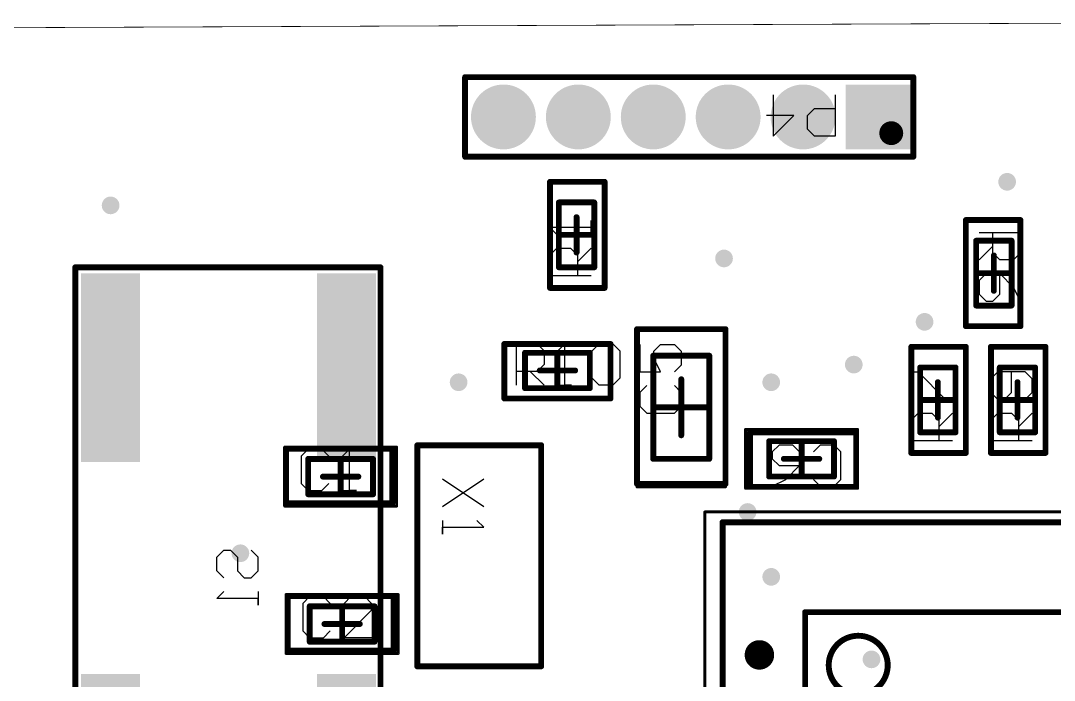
# Model space of a CAD drawing. Header units: millimetres. Extents: x 0 to 63.8, y 0 to 29.2.
# Drawn here: x 30.38 to 47.9, y 18.04 to 29.23 of the extents above; entities that cross this region are included whole.
import ezdxf

# ---------------------------------------------------------------- set-up
doc = ezdxf.new("R2010")
doc.units = ezdxf.units.MM
for name, color, linetype in [('BottomSolder', 6, 'Continuous'), ('Mechanical1', 6, 'Continuous'), ('Mechanical13', 56, 'Continuous'), ('Mechanical15', 56, 'Continuous'), ('Mechanical29', 56, 'Continuous'), ('PadHoleLayer', 156, 'Continuous'), ('ViaHoleLayer', 16, 'Continuous')]:
    doc.layers.add(name, color=color, linetype=linetype)

# ---------------------------------------------------------------- blocks, each defined once
blk = doc.blocks.new('FC_135_6')
at = {"layer": 'Mechanical29'}
for p, q in [((0, 0.025), (0.467, -0.675)), ((0.467, 0.025), (0, -0.675)), ((0.816, 0.025), (0.7, -0.092)), ((0.816, -0.675), (0.816, 0.025)), ((0.7, -0.675), (0.933, -0.675)), ((0.933, -0.675), (0.816, -0.675))]:
    blk.add_line(p, q, dxfattribs=at)
at = {"layer": 'Mechanical29', "const_width": 0.1}
for points in [[(3.175, 1), (-0.575, 1)], [(-0.575, -1.1), (-0.575, 1)], [(3.175, -1.1), (3.175, 1)], [(3.175, -1.1), (-0.575, -1.1)]]:
    blk.add_lwpolyline(points, dxfattribs=at)
at = {"layer": 'Mechanical29', "const_width": 0.05}
for points in [[(-0.6, 1, 1), (-0.55, 1, 1)], [(-0.6, 1, 1), (-0.55, 1, 1)], [(3.15, 1, 1), (3.2, 1, 1)], [(3.15, 1, 1), (3.2, 1, 1)], [(-0.6, -1.1, 1), (-0.55, -1.1, 1)], [(-0.6, -1.1, 1), (-0.55, -1.1, 1)], [(3.15, -1.1, 1), (3.2, -1.1, 1)], [(3.15, -1.1, 1), (3.2, -1.1, 1)]]:
    blk.add_lwpolyline(points, format="xyb", close=True, dxfattribs=at)
blk = doc.blocks.new('TSQFP50P900X900X160_48N_15')
at = {"layer": 'Mechanical13', "const_width": 0.1}
for points in [[(-3.5, 3.5), (3.5, 3.5)], [(-3.5, -3.5), (-3.5, 3.5)], [(3.5, -3.5), (3.5, 3.5)], [(-3.5, -3.5), (3.5, -3.5)]]:
    blk.add_lwpolyline(points, dxfattribs=at)
at = {"layer": 'Mechanical13'}
for points, const_width in [([(-3.525, 3.5, 1), (-3.475, 3.5, 1)], 0.05), ([(-3.525, 3.5, 1), (-3.475, 3.5, 1)], 0.05), ([(3.475, 3.5, 1), (3.525, 3.5, 1)], 0.05), ([(3.475, 3.5, 1), (3.525, 3.5, 1)], 0.05), ([(-2.1, 2.6, 1), (-3.1, 2.6, 1)], 0.1), ([(-3.125, 2.6, 1), (-3.075, 2.6, 1)], 0.05), ([(-2.125, 2.6, 1), (-2.075, 2.6, 1)], 0.05), ([(-3.525, -3.5, 1), (-3.475, -3.5, 1)], 0.05), ([(-3.525, -3.5, 1), (-3.475, -3.5, 1)], 0.05), ([(3.475, -3.5, 1), (3.525, -3.5, 1)], 0.05), ([(3.475, -3.5, 1), (3.525, -3.5, 1)], 0.05)]:
    blk.add_lwpolyline(points, format="xyb", close=True, dxfattribs=dict(at, const_width=const_width))
at = {"layer": 'Mechanical15'}
for points, const_width in [([(-5.2, 5.2), (5.2, 5.2)], 0.05), ([(-5.2, -5.2), (-5.2, 5.2)], 0.05), ([(5.2, -5.2), (5.2, 5.2)], 0.05), ([(0, -0.5), (0, 0.5)], 0.1), ([(-0.5, 0), (0.5, 0)], 0.1), ([(-5.2, -5.2), (5.2, -5.2)], 0.05)]:
    blk.add_lwpolyline(points, dxfattribs=dict(at, const_width=const_width))
for points, const_width in [([(-5.212, 5.2, 1), (-5.188, 5.2, 1)], 0.025), ([(-5.212, 5.2, 1), (-5.188, 5.2, 1)], 0.025), ([(5.188, 5.2, 1), (5.212, 5.2, 1)], 0.025), ([(5.188, 5.2, 1), (5.212, 5.2, 1)], 0.025), ([(-0.025, 0.5, 1), (0.025, 0.5, 1)], 0.05), ([(-0.525, 0, 1), (-0.475, 0, 1)], 0.05), ([(0.475, 0, 1), (0.525, 0, 1)], 0.05), ([(-0.025, -0.5, 1), (0.025, -0.5, 1)], 0.05), ([(-5.212, -5.2, 1), (-5.188, -5.2, 1)], 0.025), ([(-5.212, -5.2, 1), (-5.188, -5.2, 1)], 0.025), ([(5.188, -5.2, 1), (5.212, -5.2, 1)], 0.025), ([(5.188, -5.2, 1), (5.212, -5.2, 1)], 0.025)]:
    blk.add_lwpolyline(points, format="xyb", close=True, dxfattribs=dict(at, const_width=const_width))
at = {"layer": 'Mechanical29'}
for p, q in [((0.2, 1.163), (-0.033, 1.163)), ((-0.033, 1.163), (0.084, 1.163)), ((0.084, 1.163), (0.084, 0.463)), ((0.55, 1.163), (0.433, 1.046)), ((0.783, 1.163), (0.55, 1.163)), ((0.9, 1.046), (0.783, 1.163)), ((0.433, 1.046), (0.433, 0.463)), ((0.9, 0.463), (0.9, 1.046)), ((0.084, 0.463), (0.2, 0.58))]:
    blk.add_line(p, q, dxfattribs=at)
at = {"layer": 'Mechanical29', "const_width": 0.1}
for points in [[(-4.9, -4.95), (-4.9, 5.025)], [(-4.9, 5.025), (5.15, 5.025)], [(5.15, -4.95), (5.15, 5.025)], [(-4.9, -4.95), (5.15, -4.95)]]:
    blk.add_lwpolyline(points, dxfattribs=at)
at = {"layer": 'Mechanical29'}
for points, const_width in [([(-4.925, 5.025, 1), (-4.875, 5.025, 1)], 0.05), ([(-4.925, 5.025, 1), (-4.875, 5.025, 1)], 0.05), ([(5.125, 5.025, 1), (5.175, 5.025, 1)], 0.05), ([(5.125, 5.025, 1), (5.175, 5.025, 1)], 0.05), ([(-4.15, 2.775, 1), (-4.4, 2.775, 1)], 0.25), ([(-4.463, 2.775, 1), (-4.338, 2.775, 1)], 0.125), ([(-4.212, 2.775, 1), (-4.088, 2.775, 1)], 0.125), ([(-4.925, -4.95, 1), (-4.875, -4.95, 1)], 0.05), ([(-4.925, -4.95, 1), (-4.875, -4.95, 1)], 0.05), ([(5.125, -4.95, 1), (5.175, -4.95, 1)], 0.05), ([(5.125, -4.95, 1), (5.175, -4.95, 1)], 0.05)]:
    blk.add_lwpolyline(points, format="xyb", close=True, dxfattribs=dict(at, const_width=const_width))
blk = doc.blocks.new('EVQQ2W02W_B_16')
at = {"layer": 'BottomSolder'}
for points in [[(-1.6, 0.5), (1.6, 0.5), (1.6, -0.5), (-1.6, -0.5)], [(5.2, 0.5), (8.4, 0.5), (8.4, -0.5), (5.2, -0.5)], [(-1.6, -3.5), (1.6, -3.5), (1.6, -4.5), (-1.6, -4.5)], [(5.2, -3.5), (8.4, -3.5), (8.4, -4.5), (5.2, -4.5)]]:
    blk.add_hatch(color=6, dxfattribs=at).paths.add_polyline_path(points)
at = {"layer": 'Mechanical29'}
for p, q in [((2.884, -2.5), (2.884, -1.8)), ((2.884, -1.8), (3, -1.917)), ((3.233, -1.917), (3.35, -1.8)), ((3.35, -1.8), (3.583, -1.8)), ((3.583, -1.8), (3.7, -1.917)), ((3.7, -1.917), (3.7, -2.033)), ((3.7, -2.033), (3.583, -2.15)), ((3.35, -2.15), (3.233, -2.267)), ((3.233, -2.267), (3.233, -2.383)), ((3.583, -2.15), (3.35, -2.15)), ((3.233, -2.383), (3.35, -2.5)), ((3.583, -2.5), (3.7, -2.383)), ((3, -2.5), (2.767, -2.5)), ((2.767, -2.5), (2.884, -2.5)), ((3.35, -2.5), (3.583, -2.5))]:
    blk.add_line(p, q, dxfattribs=at)
at = {"layer": 'Mechanical29', "const_width": 0.1}
for points in [[(-1.675, 0.6), (8.5, 0.6)], [(-1.675, 0.6), (-1.675, -4.575)], [(8.5, 0.6), (8.5, -4.575)], [(-1.675, -4.575), (8.5, -4.575)]]:
    blk.add_lwpolyline(points, dxfattribs=at)
at = {"layer": 'Mechanical29', "const_width": 0.05}
for points in [[(-1.7, 0.6, 1), (-1.65, 0.6, 1)], [(-1.7, 0.6, 1), (-1.65, 0.6, 1)], [(8.475, 0.6, 1), (8.525, 0.6, 1)], [(8.475, 0.6, 1), (8.525, 0.6, 1)], [(-1.7, -4.575, 1), (-1.65, -4.575, 1)], [(-1.7, -4.575, 1), (-1.65, -4.575, 1)], [(8.475, -4.575, 1), (8.525, -4.575, 1)], [(8.475, -4.575, 1), (8.525, -4.575, 1)]]:
    blk.add_lwpolyline(points, format="xyb", close=True, dxfattribs=at)
blk = doc.blocks.new('RES0402_25')
at = {"layer": 'Mechanical13', "const_width": 0.1}
for points in [[(-0.55, 0.3), (-0.55, -0.3)], [(0.55, 0.3), (-0.55, 0.3)], [(0.55, 0.3), (0.55, -0.3)], [(0.55, -0.3), (-0.55, -0.3)]]:
    blk.add_lwpolyline(points, dxfattribs=at)
at = {"layer": 'Mechanical13', "const_width": 0.05}
for points in [[(-0.575, 0.3, 1), (-0.525, 0.3, 1)], [(-0.575, 0.3, 1), (-0.525, 0.3, 1)], [(0.525, 0.3, 1), (0.575, 0.3, 1)], [(0.525, 0.3, 1), (0.575, 0.3, 1)], [(-0.575, -0.3, 1), (-0.525, -0.3, 1)], [(-0.575, -0.3, 1), (-0.525, -0.3, 1)], [(0.525, -0.3, 1), (0.575, -0.3, 1)], [(0.525, -0.3, 1), (0.575, -0.3, 1)]]:
    blk.add_lwpolyline(points, format="xyb", close=True, dxfattribs=at)
at = {"layer": 'Mechanical15'}
for points, const_width in [([(-0.9, 0.45), (-0.9, -0.45)], 0.05), ([(0.9, 0.45), (-0.9, 0.45)], 0.05), ([(0.9, 0.45), (0.9, -0.45)], 0.05), ([(0, 0.3), (0, -0.3)], 0.1), ([(0.3, 0), (-0.3, 0)], 0.1), ([(0.9, -0.45), (-0.9, -0.45)], 0.05)]:
    blk.add_lwpolyline(points, dxfattribs=dict(at, const_width=const_width))
for points, const_width in [([(-0.913, 0.45, 1), (-0.888, 0.45, 1)], 0.025), ([(-0.913, 0.45, 1), (-0.888, 0.45, 1)], 0.025), ([(0.888, 0.45, 1), (0.913, 0.45, 1)], 0.025), ([(0.888, 0.45, 1), (0.913, 0.45, 1)], 0.025), ([(-0.025, 0.3, 1), (0.025, 0.3, 1)], 0.05), ([(-0.325, 0, 1), (-0.275, 0, 1)], 0.05), ([(0.275, 0, 1), (0.325, 0, 1)], 0.05), ([(-0.025, -0.3, 1), (0.025, -0.3, 1)], 0.05), ([(-0.913, -0.45, 1), (-0.888, -0.45, 1)], 0.025), ([(-0.913, -0.45, 1), (-0.888, -0.45, 1)], 0.025), ([(0.888, -0.45, 1), (0.913, -0.45, 1)], 0.025), ([(0.888, -0.45, 1), (0.913, -0.45, 1)], 0.025)]:
    blk.add_lwpolyline(points, format="xyb", close=True, dxfattribs=dict(at, const_width=const_width))
at = {"layer": 'Mechanical29'}
for p, q in [((-1.057, 0.132), (-0.94, 0.248)), ((-0.94, 0.248), (-0.707, 0.248)), ((-0.707, 0.248), (-0.59, 0.132)), ((-0.007, 0.248), (-0.241, 0.248)), ((-0.241, 0.248), (-0.124, 0.248)), ((-0.124, 0.248), (-0.124, -0.451)), ((0.459, 0.015), (0.226, 0.248)), ((0.692, 0.248), (0.692, -0.451)), ((-1.057, -0.335), (-1.057, 0.132)), ((-0.59, 0.132), (-0.59, -0.335)), ((0.226, -0.102), (0.343, 0.015)), ((0.343, 0.015), (0.692, 0.015)), ((0.226, -0.335), (0.226, -0.102)), ((-0.94, -0.451), (-1.057, -0.335)), ((-0.59, -0.335), (-0.707, -0.451)), ((-0.124, -0.451), (-0.007, -0.335)), ((0.343, -0.451), (0.226, -0.335)), ((-0.707, -0.451), (-0.94, -0.451)), ((0.692, -0.451), (0.343, -0.451))]:
    blk.add_line(p, q, dxfattribs=at)
at = {"layer": 'Mechanical29', "const_width": 0.1}
for points in [[(-0.9, 0.475), (-0.9, -0.45)], [(0.9, 0.475), (-0.9, 0.475)], [(0.9, 0.475), (0.9, -0.45)], [(0.9, -0.45), (-0.9, -0.45)]]:
    blk.add_lwpolyline(points, dxfattribs=at)
at = {"layer": 'Mechanical29', "const_width": 0.05}
for points in [[(-0.925, 0.475, 1), (-0.875, 0.475, 1)], [(-0.925, 0.475, 1), (-0.875, 0.475, 1)], [(0.875, 0.475, 1), (0.925, 0.475, 1)], [(0.875, 0.475, 1), (0.925, 0.475, 1)], [(-0.925, -0.45, 1), (-0.875, -0.45, 1)], [(-0.925, -0.45, 1), (-0.875, -0.45, 1)], [(0.875, -0.45, 1), (0.925, -0.45, 1)], [(0.875, -0.45, 1), (0.925, -0.45, 1)]]:
    blk.add_lwpolyline(points, format="xyb", close=True, dxfattribs=at)
blk = doc.blocks.new('RES0402_26')
at = {"layer": 'Mechanical13', "const_width": 0.1}
for points in [[(-0.55, -0.3), (-0.55, 0.3)], [(0.55, 0.3), (-0.55, 0.3)], [(0.55, -0.3), (0.55, 0.3)], [(0.55, -0.3), (-0.55, -0.3)]]:
    blk.add_lwpolyline(points, dxfattribs=at)
at = {"layer": 'Mechanical13', "const_width": 0.05}
for points in [[(-0.575, 0.3, 1), (-0.525, 0.3, 1)], [(-0.575, 0.3, 1), (-0.525, 0.3, 1)], [(0.525, 0.3, 1), (0.575, 0.3, 1)], [(0.525, 0.3, 1), (0.575, 0.3, 1)], [(-0.575, -0.3, 1), (-0.525, -0.3, 1)], [(-0.575, -0.3, 1), (-0.525, -0.3, 1)], [(0.525, -0.3, 1), (0.575, -0.3, 1)], [(0.525, -0.3, 1), (0.575, -0.3, 1)]]:
    blk.add_lwpolyline(points, format="xyb", close=True, dxfattribs=at)
at = {"layer": 'Mechanical15'}
for points, const_width in [([(-0.9, -0.45), (-0.9, 0.45)], 0.05), ([(0.9, 0.45), (-0.9, 0.45)], 0.05), ([(0.9, -0.45), (0.9, 0.45)], 0.05), ([(0, -0.3), (0, 0.3)], 0.1), ([(0.3, 0), (-0.3, 0)], 0.1), ([(0.9, -0.45), (-0.9, -0.45)], 0.05)]:
    blk.add_lwpolyline(points, dxfattribs=dict(at, const_width=const_width))
for points, const_width in [([(-0.913, 0.45, 1), (-0.888, 0.45, 1)], 0.025), ([(-0.913, 0.45, 1), (-0.888, 0.45, 1)], 0.025), ([(0.888, 0.45, 1), (0.913, 0.45, 1)], 0.025), ([(0.888, 0.45, 1), (0.913, 0.45, 1)], 0.025), ([(-0.025, 0.3, 1), (0.025, 0.3, 1)], 0.05), ([(-0.325, 0, 1), (-0.275, 0, 1)], 0.05), ([(0.275, 0, 1), (0.325, 0, 1)], 0.05), ([(-0.025, -0.3, 1), (0.025, -0.3, 1)], 0.05), ([(-0.913, -0.45, 1), (-0.888, -0.45, 1)], 0.025), ([(-0.913, -0.45, 1), (-0.888, -0.45, 1)], 0.025), ([(0.888, -0.45, 1), (0.913, -0.45, 1)], 0.025), ([(0.888, -0.45, 1), (0.913, -0.45, 1)], 0.025)]:
    blk.add_lwpolyline(points, format="xyb", close=True, dxfattribs=dict(at, const_width=const_width))
at = {"layer": 'Mechanical29'}
for p, q in [((-0.357, 0.248), (-0.474, 0.132)), ((-0.124, 0.248), (-0.357, 0.248)), ((-0.007, 0.132), (-0.124, 0.248)), ((0.459, 0.015), (0.226, 0.248)), ((0.692, 0.248), (0.692, -0.451)), ((-0.474, 0.132), (-0.474, -0.335)), ((0.226, -0.102), (0.343, 0.015)), ((0.343, 0.015), (0.692, 0.015)), ((-0.124, -0.102), (-0.474, -0.102)), ((-0.007, -0.218), (-0.124, -0.102)), ((0.226, -0.335), (0.226, -0.102)), ((-0.474, -0.335), (-0.357, -0.451)), ((-0.124, -0.451), (-0.007, -0.335)), ((-0.007, -0.335), (-0.007, -0.218)), ((0.343, -0.451), (0.226, -0.335)), ((-0.357, -0.451), (-0.124, -0.451)), ((0.692, -0.451), (0.343, -0.451))]:
    blk.add_line(p, q, dxfattribs=at)
at = {"layer": 'Mechanical29', "const_width": 0.1}
for points in [[(-0.9, -0.45), (-0.9, 0.475)], [(0.9, 0.475), (-0.9, 0.475)], [(0.9, -0.45), (0.9, 0.475)], [(0.9, -0.45), (-0.9, -0.45)]]:
    blk.add_lwpolyline(points, dxfattribs=at)
at = {"layer": 'Mechanical29', "const_width": 0.05}
for points in [[(-0.925, 0.475, 1), (-0.875, 0.475, 1)], [(-0.925, 0.475, 1), (-0.875, 0.475, 1)], [(0.875, 0.475, 1), (0.925, 0.475, 1)], [(0.875, 0.475, 1), (0.925, 0.475, 1)], [(-0.925, -0.45, 1), (-0.875, -0.45, 1)], [(-0.925, -0.45, 1), (-0.875, -0.45, 1)], [(0.875, -0.45, 1), (0.925, -0.45, 1)], [(0.875, -0.45, 1), (0.925, -0.45, 1)]]:
    blk.add_lwpolyline(points, format="xyb", close=True, dxfattribs=at)
blk = doc.blocks.new('RES0402_28')
at = {"layer": 'Mechanical13', "const_width": 0.1}
for points in [[(-0.55, -0.3), (-0.55, 0.3)], [(0.55, 0.3), (-0.55, 0.3)], [(0.55, -0.3), (0.55, 0.3)], [(0.55, -0.3), (-0.55, -0.3)]]:
    blk.add_lwpolyline(points, dxfattribs=at)
at = {"layer": 'Mechanical13', "const_width": 0.05}
for points in [[(-0.575, 0.3, 1), (-0.525, 0.3, 1)], [(-0.575, 0.3, 1), (-0.525, 0.3, 1)], [(0.525, 0.3, 1), (0.575, 0.3, 1)], [(0.525, 0.3, 1), (0.575, 0.3, 1)], [(-0.575, -0.3, 1), (-0.525, -0.3, 1)], [(-0.575, -0.3, 1), (-0.525, -0.3, 1)], [(0.525, -0.3, 1), (0.575, -0.3, 1)], [(0.525, -0.3, 1), (0.575, -0.3, 1)]]:
    blk.add_lwpolyline(points, format="xyb", close=True, dxfattribs=at)
at = {"layer": 'Mechanical15'}
for points, const_width in [([(-0.9, -0.45), (-0.9, 0.45)], 0.05), ([(0.9, 0.45), (-0.9, 0.45)], 0.05), ([(0.9, -0.45), (0.9, 0.45)], 0.05), ([(0, -0.3), (0, 0.3)], 0.1), ([(0.3, 0), (-0.3, 0)], 0.1), ([(0.9, -0.45), (-0.9, -0.45)], 0.05)]:
    blk.add_lwpolyline(points, dxfattribs=dict(at, const_width=const_width))
for points, const_width in [([(-0.913, 0.45, 1), (-0.888, 0.45, 1)], 0.025), ([(-0.913, 0.45, 1), (-0.888, 0.45, 1)], 0.025), ([(0.888, 0.45, 1), (0.913, 0.45, 1)], 0.025), ([(0.888, 0.45, 1), (0.913, 0.45, 1)], 0.025), ([(-0.025, 0.3, 1), (0.025, 0.3, 1)], 0.05), ([(-0.325, 0, 1), (-0.275, 0, 1)], 0.05), ([(0.275, 0, 1), (0.325, 0, 1)], 0.05), ([(-0.025, -0.3, 1), (0.025, -0.3, 1)], 0.05), ([(-0.913, -0.45, 1), (-0.888, -0.45, 1)], 0.025), ([(-0.913, -0.45, 1), (-0.888, -0.45, 1)], 0.025), ([(0.888, -0.45, 1), (0.913, -0.45, 1)], 0.025), ([(0.888, -0.45, 1), (0.913, -0.45, 1)], 0.025)]:
    blk.add_lwpolyline(points, format="xyb", close=True, dxfattribs=dict(at, const_width=const_width))
at = {"layer": 'Mechanical29'}
for p, q in [((-0.007, 0.132), (-0.007, 0.248)), ((0.459, 0.015), (0.226, 0.248)), ((0.692, 0.248), (0.692, -0.451)), ((-0.474, -0.335), (-0.007, 0.132)), ((0.226, -0.102), (0.343, 0.015)), ((0.343, 0.015), (0.692, 0.015)), ((0.226, -0.335), (0.226, -0.102)), ((-0.474, -0.451), (-0.474, -0.335)), ((0.343, -0.451), (0.226, -0.335)), ((-0.007, -0.451), (-0.474, -0.451)), ((0.692, -0.451), (0.343, -0.451))]:
    blk.add_line(p, q, dxfattribs=at)
at = {"layer": 'Mechanical29', "const_width": 0.1}
for points in [[(-0.9, -0.45), (-0.9, 0.475)], [(0.9, 0.475), (-0.9, 0.475)], [(0.9, -0.45), (0.9, 0.475)], [(0.9, -0.45), (-0.9, -0.45)]]:
    blk.add_lwpolyline(points, dxfattribs=at)
at = {"layer": 'Mechanical29', "const_width": 0.05}
for points in [[(-0.925, 0.475, 1), (-0.875, 0.475, 1)], [(-0.925, 0.475, 1), (-0.875, 0.475, 1)], [(0.875, 0.475, 1), (0.925, 0.475, 1)], [(0.875, 0.475, 1), (0.925, 0.475, 1)], [(-0.925, -0.45, 1), (-0.875, -0.45, 1)], [(-0.925, -0.45, 1), (-0.875, -0.45, 1)], [(0.875, -0.45, 1), (0.925, -0.45, 1)], [(0.875, -0.45, 1), (0.925, -0.45, 1)]]:
    blk.add_lwpolyline(points, format="xyb", close=True, dxfattribs=at)
blk = doc.blocks.new('RES0402_29')
at = {"layer": 'Mechanical13', "const_width": 0.1}
for points in [[(-0.55, 0.3), (-0.55, -0.3)], [(-0.55, 0.3), (0.55, 0.3)], [(0.55, 0.3), (0.55, -0.3)], [(-0.55, -0.3), (0.55, -0.3)]]:
    blk.add_lwpolyline(points, dxfattribs=at)
at = {"layer": 'Mechanical13', "const_width": 0.05}
for points in [[(-0.575, 0.3, 1), (-0.525, 0.3, 1)], [(-0.575, 0.3, 1), (-0.525, 0.3, 1)], [(0.525, 0.3, 1), (0.575, 0.3, 1)], [(0.525, 0.3, 1), (0.575, 0.3, 1)], [(-0.575, -0.3, 1), (-0.525, -0.3, 1)], [(-0.575, -0.3, 1), (-0.525, -0.3, 1)], [(0.525, -0.3, 1), (0.575, -0.3, 1)], [(0.525, -0.3, 1), (0.575, -0.3, 1)]]:
    blk.add_lwpolyline(points, format="xyb", close=True, dxfattribs=at)
at = {"layer": 'Mechanical15'}
for points, const_width in [([(-0.9, 0.45), (-0.9, -0.45)], 0.05), ([(-0.9, 0.45), (0.9, 0.45)], 0.05), ([(0.9, 0.45), (0.9, -0.45)], 0.05), ([(0, 0.3), (0, -0.3)], 0.1), ([(-0.3, 0), (0.3, 0)], 0.1), ([(-0.9, -0.45), (0.9, -0.45)], 0.05)]:
    blk.add_lwpolyline(points, dxfattribs=dict(at, const_width=const_width))
for points, const_width in [([(-0.913, 0.45, 1), (-0.888, 0.45, 1)], 0.025), ([(-0.913, 0.45, 1), (-0.888, 0.45, 1)], 0.025), ([(0.888, 0.45, 1), (0.913, 0.45, 1)], 0.025), ([(0.888, 0.45, 1), (0.913, 0.45, 1)], 0.025), ([(-0.025, 0.3, 1), (0.025, 0.3, 1)], 0.05), ([(-0.325, 0, 1), (-0.275, 0, 1)], 0.05), ([(0.275, 0, 1), (0.325, 0, 1)], 0.05), ([(-0.025, -0.3, 1), (0.025, -0.3, 1)], 0.05), ([(-0.913, -0.45, 1), (-0.888, -0.45, 1)], 0.025), ([(-0.913, -0.45, 1), (-0.888, -0.45, 1)], 0.025), ([(0.888, -0.45, 1), (0.913, -0.45, 1)], 0.025), ([(0.888, -0.45, 1), (0.913, -0.45, 1)], 0.025)]:
    blk.add_lwpolyline(points, format="xyb", close=True, dxfattribs=dict(at, const_width=const_width))
at = {"layer": 'Mechanical29'}
for p, q in [((-0.357, 0.248), (-0.474, 0.132)), ((-0.124, 0.248), (-0.357, 0.248)), ((-0.007, 0.132), (-0.124, 0.248)), ((0.459, 0.015), (0.226, 0.248)), ((0.692, 0.248), (0.692, -0.451)), ((-0.474, 0.132), (-0.474, 0.015)), ((-0.474, 0.015), (-0.357, -0.102)), ((-0.007, -0.102), (-0.007, 0.132)), ((0.226, -0.102), (0.343, 0.015)), ((0.343, 0.015), (0.692, 0.015)), ((-0.357, -0.102), (-0.007, -0.102)), ((-0.241, -0.335), (-0.007, -0.102)), ((0.226, -0.335), (0.226, -0.102)), ((-0.474, -0.451), (-0.241, -0.335)), ((0.343, -0.451), (0.226, -0.335)), ((0.692, -0.451), (0.343, -0.451))]:
    blk.add_line(p, q, dxfattribs=at)
at = {"layer": 'Mechanical29', "const_width": 0.1}
for points in [[(-0.9, 0.475), (-0.9, -0.45)], [(-0.9, 0.475), (0.9, 0.475)], [(0.9, 0.475), (0.9, -0.45)], [(-0.9, -0.45), (0.9, -0.45)]]:
    blk.add_lwpolyline(points, dxfattribs=at)
at = {"layer": 'Mechanical29', "const_width": 0.05}
for points in [[(-0.925, 0.475, 1), (-0.875, 0.475, 1)], [(-0.925, 0.475, 1), (-0.875, 0.475, 1)], [(0.875, 0.475, 1), (0.925, 0.475, 1)], [(0.875, 0.475, 1), (0.925, 0.475, 1)], [(-0.925, -0.45, 1), (-0.875, -0.45, 1)], [(-0.925, -0.45, 1), (-0.875, -0.45, 1)], [(0.875, -0.45, 1), (0.925, -0.45, 1)], [(0.875, -0.45, 1), (0.925, -0.45, 1)]]:
    blk.add_lwpolyline(points, format="xyb", close=True, dxfattribs=at)
blk = doc.blocks.new('RES0402_35')
at = {"layer": 'Mechanical13', "const_width": 0.1}
for points in [[(-0.55, -0.3), (-0.55, 0.3)], [(0.55, 0.3), (-0.55, 0.3)], [(0.55, -0.3), (0.55, 0.3)], [(0.55, -0.3), (-0.55, -0.3)]]:
    blk.add_lwpolyline(points, dxfattribs=at)
at = {"layer": 'Mechanical13', "const_width": 0.05}
for points in [[(-0.575, 0.3, 1), (-0.525, 0.3, 1)], [(-0.575, 0.3, 1), (-0.525, 0.3, 1)], [(0.525, 0.3, 1), (0.575, 0.3, 1)], [(0.525, 0.3, 1), (0.575, 0.3, 1)], [(-0.575, -0.3, 1), (-0.525, -0.3, 1)], [(-0.575, -0.3, 1), (-0.525, -0.3, 1)], [(0.525, -0.3, 1), (0.575, -0.3, 1)], [(0.525, -0.3, 1), (0.575, -0.3, 1)]]:
    blk.add_lwpolyline(points, format="xyb", close=True, dxfattribs=at)
at = {"layer": 'Mechanical15'}
for points, const_width in [([(-0.9, -0.45), (-0.9, 0.45)], 0.05), ([(0.9, 0.45), (-0.9, 0.45)], 0.05), ([(0.9, -0.45), (0.9, 0.45)], 0.05), ([(0, -0.3), (0, 0.3)], 0.1), ([(0.3, 0), (-0.3, 0)], 0.1), ([(0.9, -0.45), (-0.9, -0.45)], 0.05)]:
    blk.add_lwpolyline(points, dxfattribs=dict(at, const_width=const_width))
for points, const_width in [([(-0.913, 0.45, 1), (-0.888, 0.45, 1)], 0.025), ([(-0.913, 0.45, 1), (-0.888, 0.45, 1)], 0.025), ([(0.888, 0.45, 1), (0.913, 0.45, 1)], 0.025), ([(0.888, 0.45, 1), (0.913, 0.45, 1)], 0.025), ([(-0.025, 0.3, 1), (0.025, 0.3, 1)], 0.05), ([(-0.325, 0, 1), (-0.275, 0, 1)], 0.05), ([(0.275, 0, 1), (0.325, 0, 1)], 0.05), ([(-0.025, -0.3, 1), (0.025, -0.3, 1)], 0.05), ([(-0.913, -0.45, 1), (-0.888, -0.45, 1)], 0.025), ([(-0.913, -0.45, 1), (-0.888, -0.45, 1)], 0.025), ([(0.888, -0.45, 1), (0.913, -0.45, 1)], 0.025), ([(0.888, -0.45, 1), (0.913, -0.45, 1)], 0.025)]:
    blk.add_lwpolyline(points, format="xyb", close=True, dxfattribs=dict(at, const_width=const_width))
at = {"layer": 'Mechanical29'}
for p, q in [((-0.007, 0.248), (-0.241, 0.248)), ((-0.241, 0.248), (-0.124, 0.248)), ((-0.124, 0.248), (-0.124, -0.451)), ((0.459, 0.015), (0.226, 0.248)), ((0.692, 0.248), (0.692, -0.451)), ((0.226, -0.102), (0.343, 0.015)), ((0.343, 0.015), (0.692, 0.015)), ((0.226, -0.335), (0.226, -0.102)), ((-0.124, -0.451), (-0.007, -0.335)), ((0.343, -0.451), (0.226, -0.335)), ((0.692, -0.451), (0.343, -0.451))]:
    blk.add_line(p, q, dxfattribs=at)
at = {"layer": 'Mechanical29', "const_width": 0.1}
for points in [[(-0.9, -0.45), (-0.9, 0.475)], [(0.9, 0.475), (-0.9, 0.475)], [(0.9, -0.45), (0.9, 0.475)], [(0.9, -0.45), (-0.9, -0.45)]]:
    blk.add_lwpolyline(points, dxfattribs=at)
at = {"layer": 'Mechanical29', "const_width": 0.05}
for points in [[(-0.925, 0.475, 1), (-0.875, 0.475, 1)], [(-0.925, 0.475, 1), (-0.875, 0.475, 1)], [(0.875, 0.475, 1), (0.925, 0.475, 1)], [(0.875, 0.475, 1), (0.925, 0.475, 1)], [(-0.925, -0.45, 1), (-0.875, -0.45, 1)], [(-0.925, -0.45, 1), (-0.875, -0.45, 1)], [(0.875, -0.45, 1), (0.925, -0.45, 1)], [(0.875, -0.45, 1), (0.925, -0.45, 1)]]:
    blk.add_lwpolyline(points, format="xyb", close=True, dxfattribs=at)
blk = doc.blocks.new('H______1_6_1_27_40')
at = {"layer": 'BottomSolder'}
blk.add_hatch(color=6, dxfattribs=at).paths.add_polyline_path([(-0.55, 0.55), (0.55, 0.55), (0.55, -0.55), (-0.55, -0.55)])
h = blk.add_hatch(color=6, dxfattribs=at)
edge = h.paths.add_edge_path()
edge.add_arc((1.27, 0), 0.55, 0, 360)
h = blk.add_hatch(color=6, dxfattribs=at)
edge = h.paths.add_edge_path()
edge.add_arc((2.54, 0), 0.55, 0, 360)
h = blk.add_hatch(color=6, dxfattribs=at)
edge = h.paths.add_edge_path()
edge.add_arc((3.81, 0), 0.55, 0, 360)
h = blk.add_hatch(color=6, dxfattribs=at)
edge = h.paths.add_edge_path()
edge.add_arc((5.08, 0), 0.55, 0, 360)
h = blk.add_hatch(color=6, dxfattribs=at)
edge = h.paths.add_edge_path()
edge.add_arc((6.35, 0), 0.55, 0, 360)
at = {"layer": 'PadHoleLayer'}
h = blk.add_hatch(color=156, dxfattribs=at)
edge = h.paths.add_edge_path()
edge.add_arc((0, 0), 0.35, 0, 360)
h = blk.add_hatch(color=156, dxfattribs=at)
edge = h.paths.add_edge_path()
edge.add_arc((1.27, 0), 0.35, 0, 360)
h = blk.add_hatch(color=156, dxfattribs=at)
edge = h.paths.add_edge_path()
edge.add_arc((2.54, 0), 0.35, 0, 360)
h = blk.add_hatch(color=156, dxfattribs=at)
edge = h.paths.add_edge_path()
edge.add_arc((3.81, 0), 0.35, 0, 360)
h = blk.add_hatch(color=156, dxfattribs=at)
edge = h.paths.add_edge_path()
edge.add_arc((5.08, 0), 0.35, 0, 360)
h = blk.add_hatch(color=156, dxfattribs=at)
edge = h.paths.add_edge_path()
edge.add_arc((6.35, 0), 0.35, 0, 360)
at = {"layer": 'Mechanical29'}
for p, q in [((0.725, -0.375), (0.725, 0.325)), ((0.725, 0.325), (1.075, 0.325)), ((1.075, 0.325), (1.192, 0.208)), ((1.192, 0.208), (1.192, -0.025)), ((1.775, 0.325), (1.425, -0.025)), ((1.775, -0.375), (1.775, 0.325)), ((1.075, -0.142), (0.725, -0.142)), ((1.192, -0.025), (1.075, -0.142)), ((1.425, -0.025), (1.891, -0.025))]:
    blk.add_line(p, q, dxfattribs=at)
at = {"layer": 'Mechanical29', "const_width": 0.1}
for points in [[(-0.6, 0.675), (-0.6, -0.675)], [(7, 0.675), (-0.6, 0.675)], [(7, 0.675), (7, -0.675)], [(7, -0.675), (-0.6, -0.675)]]:
    blk.add_lwpolyline(points, dxfattribs=at)
at = {"layer": 'Mechanical29'}
for points, const_width in [([(-0.625, 0.675, 1), (-0.575, 0.675, 1)], 0.05), ([(-0.625, 0.675, 1), (-0.575, 0.675, 1)], 0.05), ([(6.975, 0.675, 1), (7.025, 0.675, 1)], 0.05), ([(6.975, 0.675, 1), (7.025, 0.675, 1)], 0.05), ([(-0.15, 0.275, 1), (-0.3, 0.275, 1)], 0.254), ([(-0.364, 0.275, 1), (-0.237, 0.275, 1)], 0.127), ([(-0.213, 0.275, 1), (-0.086, 0.275, 1)], 0.127), ([(-0.625, -0.675, 1), (-0.575, -0.675, 1)], 0.05), ([(-0.625, -0.675, 1), (-0.575, -0.675, 1)], 0.05), ([(6.975, -0.675, 1), (7.025, -0.675, 1)], 0.05), ([(6.975, -0.675, 1), (7.025, -0.675, 1)], 0.05)]:
    blk.add_lwpolyline(points, format="xyb", close=True, dxfattribs=dict(at, const_width=const_width))
blk = doc.blocks.new('CAP0402_78')
at = {"layer": 'Mechanical13', "const_width": 0.1}
for points in [[(-0.55, 0.3), (-0.55, -0.3)], [(0.55, 0.3), (-0.55, 0.3)], [(0.55, 0.3), (0.55, -0.3)], [(0.55, -0.3), (-0.55, -0.3)]]:
    blk.add_lwpolyline(points, dxfattribs=at)
at = {"layer": 'Mechanical13', "const_width": 0.05}
for points in [[(-0.575, 0.3, 1), (-0.525, 0.3, 1)], [(-0.575, 0.3, 1), (-0.525, 0.3, 1)], [(0.525, 0.3, 1), (0.575, 0.3, 1)], [(0.525, 0.3, 1), (0.575, 0.3, 1)], [(-0.575, -0.3, 1), (-0.525, -0.3, 1)], [(-0.575, -0.3, 1), (-0.525, -0.3, 1)], [(0.525, -0.3, 1), (0.575, -0.3, 1)], [(0.525, -0.3, 1), (0.575, -0.3, 1)]]:
    blk.add_lwpolyline(points, format="xyb", close=True, dxfattribs=at)
at = {"layer": 'Mechanical15'}
for points, const_width in [([(-0.95, 0.5), (-0.95, -0.5)], 0.05), ([(0.95, 0.5), (-0.95, 0.5)], 0.05), ([(0.95, 0.5), (0.95, -0.5)], 0.05), ([(0, 0.3), (0, -0.3)], 0.1), ([(0.3, 0), (-0.3, 0)], 0.1), ([(0.95, -0.5), (-0.95, -0.5)], 0.05)]:
    blk.add_lwpolyline(points, dxfattribs=dict(at, const_width=const_width))
for points, const_width in [([(-0.962, 0.5, 1), (-0.937, 0.5, 1)], 0.025), ([(-0.962, 0.5, 1), (-0.937, 0.5, 1)], 0.025), ([(0.938, 0.5, 1), (0.962, 0.5, 1)], 0.025), ([(0.938, 0.5, 1), (0.962, 0.5, 1)], 0.025), ([(-0.025, 0.3, 1), (0.025, 0.3, 1)], 0.05), ([(-0.325, 0, 1), (-0.275, 0, 1)], 0.05), ([(0.275, 0, 1), (0.325, 0, 1)], 0.05), ([(-0.025, -0.3, 1), (0.025, -0.3, 1)], 0.05), ([(-0.962, -0.5, 1), (-0.937, -0.5, 1)], 0.025), ([(-0.962, -0.5, 1), (-0.937, -0.5, 1)], 0.025), ([(0.938, -0.5, 1), (0.962, -0.5, 1)], 0.025), ([(0.938, -0.5, 1), (0.962, -0.5, 1)], 0.025)]:
    blk.add_lwpolyline(points, format="xyb", close=True, dxfattribs=dict(at, const_width=const_width))
at = {"layer": 'Mechanical29'}
for p, q in [((-0.551, 0.465), (-0.667, 0.348)), ((-0.317, 0.465), (-0.551, 0.465)), ((-0.201, 0.348), (-0.317, 0.465)), ((0.499, 0.465), (0.266, 0.348)), ((-0.667, 0.348), (-0.667, -0.118)), ((0.266, 0.348), (0.033, 0.115)), ((0.033, 0.115), (0.033, -0.118)), ((0.383, 0.115), (0.033, 0.115)), ((0.499, -0.002), (0.383, 0.115)), ((-0.667, -0.118), (-0.551, -0.235)), ((-0.317, -0.235), (-0.201, -0.118)), ((0.033, -0.118), (0.149, -0.235)), ((0.383, -0.235), (0.499, -0.118)), ((0.499, -0.118), (0.499, -0.002)), ((-0.551, -0.235), (-0.317, -0.235)), ((0.149, -0.235), (0.383, -0.235))]:
    blk.add_line(p, q, dxfattribs=at)
at = {"layer": 'Mechanical29', "const_width": 0.1}
for points in [[(-0.925, 0.475), (-0.925, -0.45)], [(0.875, 0.475), (-0.925, 0.475)], [(0.875, 0.475), (0.875, -0.45)], [(0.875, -0.45), (-0.925, -0.45)]]:
    blk.add_lwpolyline(points, dxfattribs=at)
at = {"layer": 'Mechanical29', "const_width": 0.05}
for points in [[(-0.95, 0.475, 1), (-0.9, 0.475, 1)], [(-0.95, 0.475, 1), (-0.9, 0.475, 1)], [(0.85, 0.475, 1), (0.9, 0.475, 1)], [(0.85, 0.475, 1), (0.9, 0.475, 1)], [(-0.95, -0.45, 1), (-0.9, -0.45, 1)], [(-0.95, -0.45, 1), (-0.9, -0.45, 1)], [(0.85, -0.45, 1), (0.9, -0.45, 1)], [(0.85, -0.45, 1), (0.9, -0.45, 1)]]:
    blk.add_lwpolyline(points, format="xyb", close=True, dxfattribs=at)
blk = doc.blocks.new('CAP0603_80')
at = {"layer": 'Mechanical13', "const_width": 0.1}
for points in [[(-0.875, -0.475), (-0.875, 0.475)], [(0.875, 0.475), (-0.875, 0.475)], [(0.875, -0.475), (0.875, 0.475)], [(0.875, -0.475), (-0.875, -0.475)]]:
    blk.add_lwpolyline(points, dxfattribs=at)
at = {"layer": 'Mechanical13', "const_width": 0.05}
for points in [[(-0.9, 0.475, 1), (-0.85, 0.475, 1)], [(-0.9, 0.475, 1), (-0.85, 0.475, 1)], [(0.85, 0.475, 1), (0.9, 0.475, 1)], [(0.85, 0.475, 1), (0.9, 0.475, 1)], [(-0.9, -0.475, 1), (-0.85, -0.475, 1)], [(-0.9, -0.475, 1), (-0.85, -0.475, 1)], [(0.85, -0.475, 1), (0.9, -0.475, 1)], [(0.85, -0.475, 1), (0.9, -0.475, 1)]]:
    blk.add_lwpolyline(points, format="xyb", close=True, dxfattribs=at)
at = {"layer": 'Mechanical15'}
for points, const_width in [([(-1.35, -0.75), (-1.35, 0.75)], 0.05), ([(1.35, 0.75), (-1.35, 0.75)], 0.05), ([(1.35, -0.75), (1.35, 0.75)], 0.05), ([(0, -0.475), (0, 0.475)], 0.1), ([(0.475, 0), (-0.475, 0)], 0.1), ([(1.35, -0.75), (-1.35, -0.75)], 0.05)]:
    blk.add_lwpolyline(points, dxfattribs=dict(at, const_width=const_width))
for points, const_width in [([(-1.362, 0.75, 1), (-1.338, 0.75, 1)], 0.025), ([(-1.362, 0.75, 1), (-1.338, 0.75, 1)], 0.025), ([(1.338, 0.75, 1), (1.362, 0.75, 1)], 0.025), ([(1.338, 0.75, 1), (1.362, 0.75, 1)], 0.025), ([(-0.025, 0.475, 1), (0.025, 0.475, 1)], 0.05), ([(-0.5, 0, 1), (-0.45, 0, 1)], 0.05), ([(0.45, 0, 1), (0.5, 0, 1)], 0.05), ([(-0.025, -0.475, 1), (0.025, -0.475, 1)], 0.05), ([(-1.362, -0.75, 1), (-1.338, -0.75, 1)], 0.025), ([(-1.362, -0.75, 1), (-1.338, -0.75, 1)], 0.025), ([(1.338, -0.75, 1), (1.362, -0.75, 1)], 0.025), ([(1.338, -0.75, 1), (1.362, -0.75, 1)], 0.025)]:
    blk.add_lwpolyline(points, format="xyb", close=True, dxfattribs=dict(at, const_width=const_width))
at = {"layer": 'Mechanical29'}
for p, q in [((-1.066, -0.117), (-0.95, 0)), ((-0.95, 0), (-0.716, 0)), ((-0.716, 0), (-0.6, -0.117)), ((-0.25, 0), (-0.367, -0.117)), ((-0.017, 0), (-0.25, 0)), ((0.1, -0.117), (-0.017, 0)), ((-1.066, -0.35), (-1.066, -0.117)), ((0.1, -0.583), (0.1, -0.117)), ((-0.95, -0.467), (-1.066, -0.35)), ((-0.6, -0.35), (-0.833, -0.467)), ((-0.6, -0.7), (-0.6, -0.35)), ((-0.833, -0.467), (-0.95, -0.467)), ((-1.066, -0.7), (-0.6, -0.7)), ((-0.367, -0.583), (-0.25, -0.7)), ((-0.25, -0.7), (-0.017, -0.7)), ((-0.017, -0.7), (0.1, -0.583))]:
    blk.add_line(p, q, dxfattribs=at)
at = {"layer": 'Mechanical29', "const_width": 0.1}
for points in [[(1.3, 0.75), (-1.325, 0.75)], [(-1.325, -0.75), (-1.325, 0.75)], [(1.3, -0.75), (1.3, 0.75)], [(1.3, -0.75), (-1.325, -0.75)]]:
    blk.add_lwpolyline(points, dxfattribs=at)
at = {"layer": 'Mechanical29', "const_width": 0.05}
for points in [[(-1.35, 0.75, 1), (-1.3, 0.75, 1)], [(-1.35, 0.75, 1), (-1.3, 0.75, 1)], [(1.275, 0.75, 1), (1.325, 0.75, 1)], [(1.275, 0.75, 1), (1.325, 0.75, 1)], [(-1.35, -0.75, 1), (-1.3, -0.75, 1)], [(-1.35, -0.75, 1), (-1.3, -0.75, 1)], [(1.275, -0.75, 1), (1.325, -0.75, 1)], [(1.275, -0.75, 1), (1.325, -0.75, 1)]]:
    blk.add_lwpolyline(points, format="xyb", close=True, dxfattribs=at)
blk = doc.blocks.new('CAP0402_84')
at = {"layer": 'Mechanical13', "const_width": 0.1}
for points in [[(-0.55, 0.3), (0.55, 0.3)], [(-0.55, -0.3), (-0.55, 0.3)], [(0.55, -0.3), (0.55, 0.3)], [(-0.55, -0.3), (0.55, -0.3)]]:
    blk.add_lwpolyline(points, dxfattribs=at)
at = {"layer": 'Mechanical13', "const_width": 0.05}
for points in [[(-0.575, 0.3, 1), (-0.525, 0.3, 1)], [(-0.575, 0.3, 1), (-0.525, 0.3, 1)], [(0.525, 0.3, 1), (0.575, 0.3, 1)], [(0.525, 0.3, 1), (0.575, 0.3, 1)], [(-0.575, -0.3, 1), (-0.525, -0.3, 1)], [(-0.575, -0.3, 1), (-0.525, -0.3, 1)], [(0.525, -0.3, 1), (0.575, -0.3, 1)], [(0.525, -0.3, 1), (0.575, -0.3, 1)]]:
    blk.add_lwpolyline(points, format="xyb", close=True, dxfattribs=at)
at = {"layer": 'Mechanical15'}
for points, const_width in [([(-0.95, 0.5), (0.95, 0.5)], 0.05), ([(-0.95, -0.5), (-0.95, 0.5)], 0.05), ([(0.95, -0.5), (0.95, 0.5)], 0.05), ([(0, -0.3), (0, 0.3)], 0.1), ([(-0.3, 0), (0.3, 0)], 0.1), ([(-0.95, -0.5), (0.95, -0.5)], 0.05)]:
    blk.add_lwpolyline(points, dxfattribs=dict(at, const_width=const_width))
for points, const_width in [([(-0.962, 0.5, 1), (-0.937, 0.5, 1)], 0.025), ([(-0.962, 0.5, 1), (-0.937, 0.5, 1)], 0.025), ([(0.938, 0.5, 1), (0.962, 0.5, 1)], 0.025), ([(0.938, 0.5, 1), (0.962, 0.5, 1)], 0.025), ([(-0.025, 0.3, 1), (0.025, 0.3, 1)], 0.05), ([(-0.325, 0, 1), (-0.275, 0, 1)], 0.05), ([(0.275, 0, 1), (0.325, 0, 1)], 0.05), ([(-0.025, -0.3, 1), (0.025, -0.3, 1)], 0.05), ([(-0.962, -0.5, 1), (-0.937, -0.5, 1)], 0.025), ([(-0.962, -0.5, 1), (-0.937, -0.5, 1)], 0.025), ([(0.938, -0.5, 1), (0.962, -0.5, 1)], 0.025), ([(0.938, -0.5, 1), (0.962, -0.5, 1)], 0.025)]:
    blk.add_lwpolyline(points, format="xyb", close=True, dxfattribs=dict(at, const_width=const_width))
at = {"layer": 'Mechanical29'}
for p, q in [((-0.551, 0.465), (-0.667, 0.348)), ((-0.317, 0.465), (-0.551, 0.465)), ((-0.201, 0.348), (-0.317, 0.465)), ((0.149, 0.465), (0.033, 0.348)), ((0.383, 0.465), (0.149, 0.465)), ((0.499, 0.348), (0.383, 0.465)), ((-0.667, 0.348), (-0.667, -0.118)), ((0.033, -0.235), (0.499, 0.232)), ((0.499, 0.232), (0.499, 0.348)), ((-0.667, -0.118), (-0.551, -0.235)), ((-0.317, -0.235), (-0.201, -0.118)), ((-0.551, -0.235), (-0.317, -0.235)), ((0.499, -0.235), (0.033, -0.235))]:
    blk.add_line(p, q, dxfattribs=at)
at = {"layer": 'Mechanical29', "const_width": 0.1}
for points in [[(-0.925, 0.475), (0.875, 0.475)], [(-0.925, -0.45), (-0.925, 0.475)], [(0.875, -0.45), (0.875, 0.475)], [(-0.925, -0.45), (0.875, -0.45)]]:
    blk.add_lwpolyline(points, dxfattribs=at)
at = {"layer": 'Mechanical29', "const_width": 0.05}
for points in [[(-0.95, 0.475, 1), (-0.9, 0.475, 1)], [(-0.95, 0.475, 1), (-0.9, 0.475, 1)], [(0.85, 0.475, 1), (0.9, 0.475, 1)], [(0.85, 0.475, 1), (0.9, 0.475, 1)], [(-0.95, -0.45, 1), (-0.9, -0.45, 1)], [(-0.95, -0.45, 1), (-0.9, -0.45, 1)], [(0.85, -0.45, 1), (0.9, -0.45, 1)], [(0.85, -0.45, 1), (0.9, -0.45, 1)]]:
    blk.add_lwpolyline(points, format="xyb", close=True, dxfattribs=at)
blk = doc.blocks.new('CAP0402_86')
at = {"layer": 'Mechanical13', "const_width": 0.1}
for points in [[(-0.55, 0.3), (0.55, 0.3)], [(-0.55, -0.3), (-0.55, 0.3)], [(0.55, -0.3), (0.55, 0.3)], [(-0.55, -0.3), (0.55, -0.3)]]:
    blk.add_lwpolyline(points, dxfattribs=at)
at = {"layer": 'Mechanical13', "const_width": 0.05}
for points in [[(-0.575, 0.3, 1), (-0.525, 0.3, 1)], [(-0.575, 0.3, 1), (-0.525, 0.3, 1)], [(0.525, 0.3, 1), (0.575, 0.3, 1)], [(0.525, 0.3, 1), (0.575, 0.3, 1)], [(-0.575, -0.3, 1), (-0.525, -0.3, 1)], [(-0.575, -0.3, 1), (-0.525, -0.3, 1)], [(0.525, -0.3, 1), (0.575, -0.3, 1)], [(0.525, -0.3, 1), (0.575, -0.3, 1)]]:
    blk.add_lwpolyline(points, format="xyb", close=True, dxfattribs=at)
at = {"layer": 'Mechanical15'}
for points, const_width in [([(-0.95, 0.5), (0.95, 0.5)], 0.05), ([(-0.95, -0.5), (-0.95, 0.5)], 0.05), ([(0.95, -0.5), (0.95, 0.5)], 0.05), ([(0, -0.3), (0, 0.3)], 0.1), ([(-0.3, 0), (0.3, 0)], 0.1), ([(-0.95, -0.5), (0.95, -0.5)], 0.05)]:
    blk.add_lwpolyline(points, dxfattribs=dict(at, const_width=const_width))
for points, const_width in [([(-0.962, 0.5, 1), (-0.937, 0.5, 1)], 0.025), ([(-0.962, 0.5, 1), (-0.937, 0.5, 1)], 0.025), ([(0.938, 0.5, 1), (0.962, 0.5, 1)], 0.025), ([(0.938, 0.5, 1), (0.962, 0.5, 1)], 0.025), ([(-0.025, 0.3, 1), (0.025, 0.3, 1)], 0.05), ([(-0.325, 0, 1), (-0.275, 0, 1)], 0.05), ([(0.275, 0, 1), (0.325, 0, 1)], 0.05), ([(-0.025, -0.3, 1), (0.025, -0.3, 1)], 0.05), ([(-0.962, -0.5, 1), (-0.937, -0.5, 1)], 0.025), ([(-0.962, -0.5, 1), (-0.937, -0.5, 1)], 0.025), ([(0.938, -0.5, 1), (0.962, -0.5, 1)], 0.025), ([(0.938, -0.5, 1), (0.962, -0.5, 1)], 0.025)]:
    blk.add_lwpolyline(points, format="xyb", close=True, dxfattribs=dict(at, const_width=const_width))
at = {"layer": 'Mechanical29'}
for p, q in [((-0.551, 0.465), (-0.667, 0.348)), ((-0.317, 0.465), (-0.551, 0.465)), ((-0.201, 0.348), (-0.317, 0.465)), ((0.149, 0.465), (0.033, 0.348)), ((0.149, -0.235), (0.149, 0.465)), ((-0.667, 0.348), (-0.667, -0.118)), ((-0.667, -0.118), (-0.551, -0.235)), ((-0.317, -0.235), (-0.201, -0.118)), ((-0.551, -0.235), (-0.317, -0.235)), ((0.033, -0.235), (0.266, -0.235)), ((0.266, -0.235), (0.149, -0.235))]:
    blk.add_line(p, q, dxfattribs=at)
at = {"layer": 'Mechanical29', "const_width": 0.1}
for points in [[(-0.925, 0.475), (0.875, 0.475)], [(-0.925, -0.45), (-0.925, 0.475)], [(0.875, -0.45), (0.875, 0.475)], [(-0.925, -0.45), (0.875, -0.45)]]:
    blk.add_lwpolyline(points, dxfattribs=at)
at = {"layer": 'Mechanical29', "const_width": 0.05}
for points in [[(-0.95, 0.475, 1), (-0.9, 0.475, 1)], [(-0.95, 0.475, 1), (-0.9, 0.475, 1)], [(0.85, 0.475, 1), (0.9, 0.475, 1)], [(0.85, 0.475, 1), (0.9, 0.475, 1)], [(-0.95, -0.45, 1), (-0.9, -0.45, 1)], [(-0.95, -0.45, 1), (-0.9, -0.45, 1)], [(0.85, -0.45, 1), (0.9, -0.45, 1)], [(0.85, -0.45, 1), (0.9, -0.45, 1)]]:
    blk.add_lwpolyline(points, format="xyb", close=True, dxfattribs=at)

msp = doc.modelspace()

# ---------------------------------------------------------------- hatches: boundary and pattern name
at = {"layer": 'ViaHoleLayer'}
h = msp.add_hatch(color=16, dxfattribs=at)
edge = h.paths.add_edge_path()
edge.add_arc((47.1, 26.5), 0.15, 0, 360)
h = msp.add_hatch(color=16, dxfattribs=at)
edge = h.paths.add_edge_path()
edge.add_arc((31.9, 26.1), 0.15, 0, 360)
h = msp.add_hatch(color=16, dxfattribs=at)
edge = h.paths.add_edge_path()
edge.add_arc((42.3, 25.2), 0.15, 0, 360)
h = msp.add_hatch(color=16, dxfattribs=at)
edge = h.paths.add_edge_path()
edge.add_arc((45.7, 24.125), 0.15, 0, 360)
h = msp.add_hatch(color=16, dxfattribs=at)
edge = h.paths.add_edge_path()
edge.add_arc((44.5, 23.4), 0.15, 0, 360)
h = msp.add_hatch(color=16, dxfattribs=at)
edge = h.paths.add_edge_path()
edge.add_arc((37.8, 23.1), 0.15, 0, 360)
h = msp.add_hatch(color=16, dxfattribs=at)
edge = h.paths.add_edge_path()
edge.add_arc((43.1, 23.1), 0.15, 0, 360)
h = msp.add_hatch(color=16, dxfattribs=at)
edge = h.paths.add_edge_path()
edge.add_arc((42.7, 20.9), 0.15, 0, 360)
h = msp.add_hatch(color=16, dxfattribs=at)
edge = h.paths.add_edge_path()
edge.add_arc((34.1, 20.2), 0.15, 0, 360)
h = msp.add_hatch(color=16, dxfattribs=at)
edge = h.paths.add_edge_path()
edge.add_arc((43.1, 19.8), 0.15, 0, 360)
h = msp.add_hatch(color=16, dxfattribs=at)
edge = h.paths.add_edge_path()
edge.add_arc((44.8, 18.4), 0.15, 0, 360)

# ---------------------------------------------------------------- linework, layer by layer
at = {"layer": 'Mechanical1', "const_width": 0.0127}
msp.add_lwpolyline([(6.881, 29.015), (56.881, 29.227)], dxfattribs=at)

# ---------------------------------------------------------------- block references
for name, p, rotation in [('H______1_6_1_27_40', (44.91, 27.6), 180), ('RES0402_35', (39.8, 25.6), 270), ('RES0402_29', (46.875, 24.951), 90), ('EVQQ2W02W_B_16', (31.9, 16.55), 90), ('CAP0603_80', (41.575, 22.676), 270), ('RES0402_25', (39.475, 23.3), 180), ('RES0402_28', (45.925, 22.801), 270), ('RES0402_26', (47.275, 22.801), 270), ('CAP0402_78', (43.615, 21.801), 180), ('FC_135_6', (38.2, 21.457), 270), ('CAP0402_86', (35.8, 21.5), 360), ('TSQFP50P900X900X160_48N_15', (47.175, 15.701), 360), ('CAP0402_84', (35.825, 19), 360)]:
    msp.add_blockref(name, p, dxfattribs=dict(rotation=rotation))

doc.saveas('drawing.dxf')
